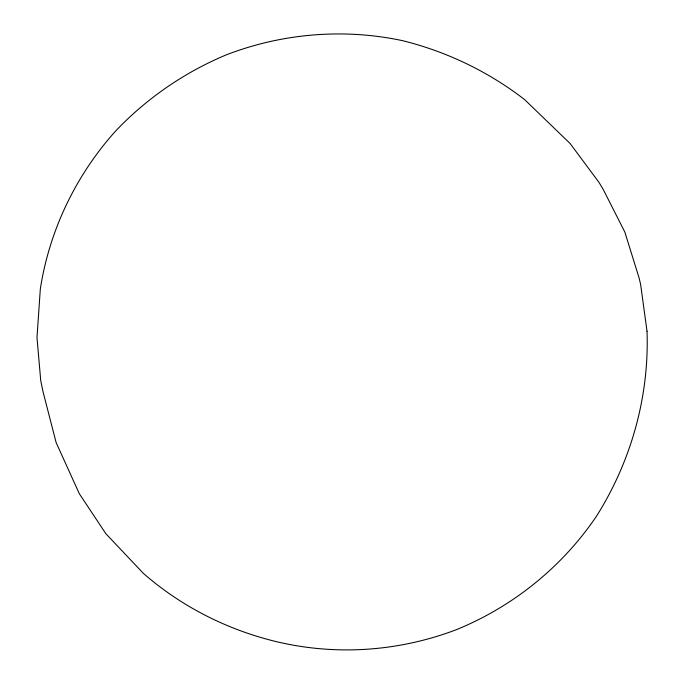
<?xml version="1.0" encoding="UTF-8"?>
<svg xmlns="http://www.w3.org/2000/svg" width="684" height="684" viewBox="0 0 684 684"><rect width="100%" height="100%" fill="white"/><g stroke="black" fill="none" stroke-linecap="round" stroke-linejoin="round"><path stroke-width="1.03" d="M647.013 331.201C649.398 396.438 631.084 461.632 596.166 516.685C561.786 567.31 512.564 606.896 455.869 629.879C398.379 651.553 336.152 655.879 276.336 641.635C227.259 629.784 181.405 606.605 143.349 573.354L105.84 533.682L79.301 493.686L56.122 442.557L43.049 391.821L40.732 380.586L36.987 337.511L40.313 289.093C49.359 230.277 76.01 175.018 115.801 130.841C147.06 98.026 184.8 72.128 226.635 54.711C282.552 33.242 344.129 28.138 402.731 40.707C446.951 51.702 488.521 71.709 524.585 99.573L570.182 143.58L599.022 182.448L603.066 189.143L624.808 232.004L639.01 277.644L640.609 284.364L647.013 331.201"/></g></svg>
